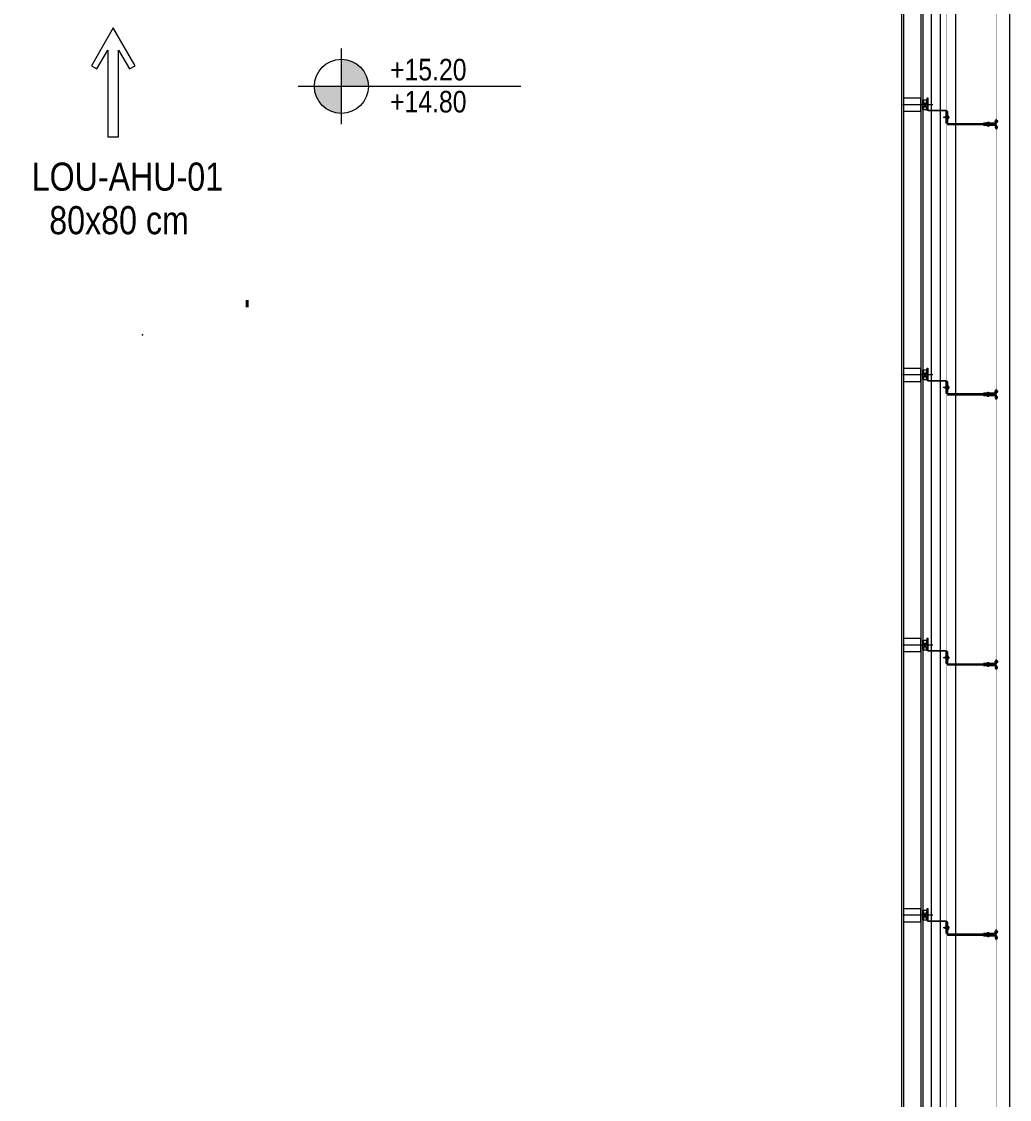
# Model space of a CAD drawing. Extents: x -1299 to 23780, y -3010 to 8106.
# Drawn here: x 22200.6 to 22657.5, y 498.7 to 997.5 of the extents above; entities that cross this region are included whole.
import ezdxf
from ezdxf.enums import TextEntityAlignment as Align
from ezdxf.xclip import XClip

# ---------------------------------------------------------------- set-up
doc = ezdxf.new("R2010")
doc.units = 0
doc.header["$LTSCALE"] = 25
doc.header["$MEASUREMENT"] = 0
doc.header["$XCLIPFRAME"] = 0
doc.layers.get('0').update_dxf_attribs({"color": 9, "lineweight": 9})
for name, color, linetype, lineweight in [('06C', 9, 'Continuous', 9), ('06D', 9, 'Continuous', 9), ('10', 9, 'Continuous', 9), ('11', 9, 'Continuous', 9), ('21', 9, 'Continuous', 9), ('33', 9, 'BATTING', 9), ('35', 9, 'Continuous', 9), ('40B', 9, 'Continuous', 9)]:
    doc.layers.add(name, color=color, linetype=linetype, lineweight=lineweight)
doc.styles.add('Arial', font='arial.ttf', dxfattribs={"height": 2.5})
doc.styles.add('DEBI-BLOCK', font='arial.ttf', dxfattribs={"width": 0.8})
doc.styles.add('MuuM_TEXT-STANDART', font='ARIALN.TTF')
doc.linetypes.add('BATTING', pattern='A,0.0001,-0.1,[134,ltypeshp.shx,S=0.1,R=0,X=-0.1,Y=0],-0.2,[134,ltypeshp.shx,S=0.1,R=180,X=0.1,Y=0],-0.1', length=0.4001000000000001)

# ---------------------------------------------------------------- blocks, each defined once
blk = doc.blocks.new('p-m-mekanik')
for p, q in [((3285.454104802339, 590.5012596418673), (3275.35602859105, 573.0108785850753)), ((3295.55218101386, 573.0108785850462), (3285.454104802339, 590.5012596418673)), ((3277.954104802339, 571.5108785850753), (3282.954104802339, 580.1711326230143)), ((3282.954104802339, 580.1711326230143), (3282.954104802339, 540.1711326230143)), ((3287.954104802338, 540.1711326230143), (3287.954104802338, 580.1711326230143)), ((3287.954104802338, 580.1711326230143), (3292.954104802338, 571.5108785850462)), ((3275.35602859105, 573.0108785850753), (3277.954104802339, 571.5108785850753)), ((3292.954104802338, 571.5108785850462), (3295.55218101386, 573.0108785850462)), ((3282.954104802339, 540.1711326230143), (3287.954104802338, 540.1711326230143))]:
    blk.add_line(p, q)
at = {"extrusion": (4e-16, -1, 2e-16)}
blk.add_point((3298.948045410478, 448.5587710577056), dxfattribs=at)
at = {"style": 'MuuM_TEXT-STANDART'}
for s, p in [('LOU-AHU-01', (3247.770561537969, 515.2035480683406)), ('80x80 cm', (3255.88211574519, 495.0442265403398))]:
    blk.add_text(s, height=13, dxfattribs=at).set_placement(p)
at = {"style": 'DEBI-BLOCK', "width": 0.75, "flags": 8}
for tag, p in [('-', (399.9695746748548, 1627.22826178441)), ('-', (251.7185007271292, 1361.557422710761)), ('-', (3296.348045410516, 465.1614830780345)), ('DEBI', (3296.348045410516, 452.458771057707))]:
    blk.add_attdef(tag, text='', height=13, rotation=90, dxfattribs=at).set_placement(p, align=Align.BOTTOM_RIGHT)
at = {"style": 'DEBI-BLOCK', "width": 0.75, "flags": 9}
for p in [(402.5695746748168, 1610.625549764081), (3298.948045410478, 448.5587710577056)]:
    blk.add_attdef('ID', text='', height=3.9, rotation=90, dxfattribs=at).set_placement(p, align=Align.MIDDLE)
at = {"style": 'DEBI-BLOCK', "width": 0.75, "flags": 8}
blk.add_attdef('KESITY', text='', height=13, rotation=90, dxfattribs=at).set_placement((3279.014712077183, 503.3305871654992), align=Align.TOP_LEFT)
at = {"style": 'DEBI-BLOCK', "width": 0.8, "flags": 8}
blk.add_attdef('X', text='', height=13, rotation=90, dxfattribs=at).set_placement((3279.014712077183, 499.4934261278976), align=Align.TOP_CENTER)
at = {"style": 'DEBI-BLOCK', "width": 0.75, "flags": 8}
blk.add_attdef('KESITX', text='', height=13, rotation=90, dxfattribs=at).set_placement((3279.014712077183, 495.5400562525028), align=Align.TOP_RIGHT)
blk = doc.blocks.new('0_elevationtarget-p')
h = blk.add_hatch(color=256)
h.paths.add_polyline_path([(2.5, 0, 0.4142135623730951), (0, 2.5), (0, 0)])
h.paths.add_polyline_path([(0, 0), (-2.5, 0, 0.4142135623730951), (0, -2.5)])
blk.add_line((0, -3.5), (0, 3.5))
blk.add_lwpolyline([(16.60457400992163, 0), (-4, 0)])
blk.add_circle((0, 0), 2.5)
at = {"style": 'Arial'}
blk.add_attdef('BITMISKOT', text='', height=2, dxfattribs=at).set_placement((4.5, 0), align=Align.BOTTOM_LEFT)
blk.add_attdef('KABAKOT', text='', height=2, dxfattribs=at).set_placement((4.5, -0.592087312414734), align=Align.TOP_LEFT)
blk = doc.blocks.new('p- alum kaplama profil')
at = {"lineweight": 13}
blk.add_lwpolyline([(7.116288115706992, 12.59122897736233), (7.116288115706992, 26.49122897737107)], dxfattribs=at)
at = {"lineweight": 18}
blk.add_lwpolyline([(4.091285636725842, 6.157395140586232), (-1.408714363274157, 6.157395140586232), (-1.408714363274157, 6.457395140589143), (4.091285636725842, 6.457395140589143, 0.4142135623730951), (4.291285636730207, 6.657395140586232), (4.291288115709904, 14.6599621251953, -0.4142135623730951), (4.791288115709904, 15.15996212519531), (10.2912881157099, 15.15996212519531), (10.2912881157099, 14.85996212519239), (4.791288115709904, 14.85996212519239, 0.4142135623730951), (4.591288115705538, 14.6599621251953), (4.591285636725842, 6.657395140586232, -0.4142135623730951)], format="xyb", close=True, dxfattribs=at)
at = {"lineweight": 5}
blk.add_lwpolyline([(9.44128811570772, 15.15996212519531), (4.791288115709904, 15.15996212519531), (4.791288115709904, 17.15896212519146), (9.44128811570772, 17.15896212519146)], close=True, dxfattribs=at)
for points in [[(4.791288115709904, 15.15996212519531), (9.44128811570772, 17.15896212519146)], [(9.44128811570772, 15.15996212519531), (4.791288115709904, 17.15896212519146)]]:
    blk.add_lwpolyline(points, dxfattribs=at)
blk.add_lwpolyline([(-2.058714363268336, 5.556395140583844), (-2.058711884288641, -2.342037876038375), (-2.058710400644486, -15.6920548943599), (-1.65871040064303, -15.6920548943599), (-1.658711884287185, -2.342037876038375), (-1.658714363266881, 5.556395140583844), (-1.658593908886359, 5.561301908017413), (-1.65823283593545, 5.566196854617373), (-1.6576320142658, 5.57106818802822), (-1.656792891309123, 5.575904172785158), (-1.655717488584741, 5.580693158573922), (-1.654408396842882, 5.585423608308702), (-1.652868769785527, 5.590084125926295), (-1.651102316517608, 5.594663483823751), (-1.649113292579386, 5.599150649924922), (-1.646906489701905, 5.603534814266823), (-1.644487224267322, 5.607805415003894), (-1.641861324499586, 5.611952163888417), (-1.639035116414561, 5.615965071030586), (-1.636015408602361, 5.619834469003762), (-1.632809475801877, 5.623551036069329), (-1.629425041387548, 5.627105818703057), (-1.62587025875382, 5.630490253117387), (-1.622153691684616, 5.63369618591787), (-1.618284293715078, 5.636715893733706), (-1.614271386569271, 5.639542101815095), (-1.610124637688386, 5.642168001582831), (-1.605854036951313, 5.64458726702105), (-1.601469872609413, 5.646794069898533), (-1.596982706504604, 5.648783093833117), (-1.592403348607149, 5.650549547104673), (-1.587742830993192, 5.652089174158389), (-1.583012381258413, 5.65339826590025), (-1.578223395469649, 5.654473668624632), (-1.573387410712712, 5.655312791581309), (-1.568516077301865, 5.655913613254597), (-1.563621130701903, 5.656274686201867), (-1.558714363268336, 5.65639514058239), (3.941285636731664, 5.65639514058239), (3.941285636731664, 6.056395140591121), (-1.558714363268336, 6.056395140583844), (-1.583248200428897, 6.055792868688513), (-1.607722933432341, 6.053987503923053), (-1.63207960049749, 6.050983395563889), (-1.656259524274901, 6.046787780787781), (-1.680204453218721, 6.041410767180422), (-1.703856701892618, 6.034865308449298), (-1.727159289966039, 6.027167173173437), (-1.750056079449677, 6.01833490683748), (-1.772491909980999, 6.008389787142733), (-1.794412731679585, 5.997355772755327), (-1.815765735364948, 5.985259445586053), (-1.836499479776648, 5.97212994673282), (-1.856564015512958, 5.957998906325883), (-1.875911005349735, 5.942900367268522), (-1.894493840692121, 5.926870703258826), (-1.91226775386076, 5.909948531179907), (-1.929189925943319, 5.892174618011267), (-1.945219589949374, 5.873591782668881), (-1.960318129010374, 5.854244792832105), (-1.974449169417312, 5.834180257092157), (-1.987578668266905, 5.813446512684095), (-1.999674995439818, 5.792093508998732), (-2.010709009827223, 5.770172687296507), (-2.020654129521972, 5.747736856768824), (-2.029486395857929, 5.724840067281548), (-2.037184531133789, 5.701537479208128), (-2.043729989864914, 5.677885230534228), (-2.049107003468634, 5.653940301590409), (-2.05330261824838, 5.629760377813), (-2.056306726603907, 5.605403710751488), (-2.058112091369366, 5.580928977744406)], close=True)
blk.add_lwpolyline([(-1.658711884287185, -2.342037876038375), (-2.058711884288641, -2.342037876038375)])
for points in [[(-2.35871040064012, -10.84205606781324), (-2.358685758965293, -16.39196914934291), (-2.358685758968931, -16.39196914934291, -0.4142135623730951), (-2.508685092965606, -16.54196981534187), (-2.508685092961968, -16.54196981534187), (-4.05871173264677, -16.541976697481), (-4.058710400644487, -16.84197669747664), (-2.508683760959684, -16.84196981534478), (-2.508683760963322, -16.84196981533751, 0.4142135623730951), (-2.058685758969659, -16.39196781734063), (-2.058710400644486, -10.84205473581096)], [(-1.358710400647396, -10.84205606781324), (-1.65871040064303, -10.84205473581096), (-1.658735042317857, -16.39196781734063, 0.4142135623730951), (-1.208737040324194, -16.84196981533751), (-1.208737040327832, -16.84196981534478), (0.3412895993569691, -16.84197669747664), (0.3412909313592536, -16.541976697481), (-1.208735708325548, -16.54196981534187), (-1.20873570832191, -16.54196981534187, -0.4142135623730951), (-1.358735042318585, -16.39196914934291), (-1.358735042322223, -16.39196914934291)]]:
    blk.add_lwpolyline(points, format="xyb", close=True)
for points in [[(0.6712856367275889, 5.65639514058239, -10.00000000000055), (1.911285636725551, 5.65639514058239, -10.00000000000055)], [(0.6712856367275889, 5.65639514058239, -10.00000000000055), (0.6716985999200915, 5.636639372480202, -10.00000000000055), (0.6729367680281939, 5.616918118668762, -10.00000000000055), (0.6749979779169735, 5.597265833157508, -10.00000000000055), (0.677878628540384, 5.577716849451462, -10.00000000000055), (0.6815736872713388, 5.558305320590079, -10.00000000000055), (0.6860766986583258, 5.539065159455276, -10.00000000000055), (0.691379795717694, 5.520029979559693, -10.00000000000055), (0.6974737136779368, 5.501233036300619, -10.00000000000055), (0.7043478061650604, 5.482707168861452, -10.00000000000055), (0.7119900637999308, 5.464484742833519, -10.00000000000055), (0.7203871351857744, 5.446597593696424, -10.00000000000055), (0.7295243502312588, 5.429076971186078, -10.00000000000055), (0.7393857457618651, 5.411953484681362, -10.00000000000055), (0.7499540934450124, 5.395257049754945, -10.00000000000055), (0.7612109298543146, 5.379016835895528, -10.00000000000055), (0.7731365887420907, 5.363261215561578, -10.00000000000055), (0.7857102354000745, 5.348017714595698, -10.00000000000055), (0.7989099030428406, 5.333312964137803, -10.00000000000055), (0.8127125312139469, 5.319172654109933, -10.00000000000055), (0.8270940060365319, 5.305621488330871, -10.00000000000055), (0.8420292023665751, 5.292683141355155, -10.00000000000055), (0.8574920276851116, 5.280380217101992, -10.00000000000055), (0.8734554676784682, 5.268734209390459, -10.00000000000055), (0.8898916334301247, 5.257765464366457, -10.00000000000055), (0.90677181015144, 5.247493144966938, -10.00000000000055), (0.924066507345742, 5.237935197443222, -10.00000000000055), (0.9417455103293833, 5.229108319987062, -10.00000000000055), (0.9597779330115372, 5.221027933597724, -10.00000000000055), (0.9781322718672528, 5.213708155102721, -10.00000000000055), (0.9967764609582443, 5.20716177252143, -10.00000000000055), (1.015677927983233, 5.201400222691519, -10.00000000000055), (1.034803651139554, 5.196433571325541, -10.00000000000055)], [(0.961285636728462, 5.65639514058239, -10.00000000000055), (0.9657017274194004, 5.656503549527769, -10.00000000000055), (0.9701071793579104, 5.656828515186134, -10.00000000000055), (0.9744913794284003, 5.657369254686272, -10.00000000000055), (0.978843765708916, 5.658124465348009, -10.00000000000055), (0.9831538529188036, 5.659092327796315, -10.00000000000055), (0.9874112576808328, 5.660270510370537, -10.00000000000055), (0.9916057235323024, 5.66165617471961, -10.00000000000055), (0.9957271456414672, 5.663245982656008, -10.00000000000055), (0.999765595134704, 5.665036104202954, -10.00000000000055), (1.003711343041686, 5.667022226798508, -10.00000000000055), (1.007554883705779, 5.66919956568563, -10.00000000000055), (1.011286957699667, 5.671562875473683, -10.00000000000055), (1.014898574129802, 5.674106462747657, -10.00000000000055), (1.018381032304205, 5.676824199783367, -10.00000000000055), (1.02172594266176, 5.679709539303075, -10.00000000000055), (1.024925247035753, 5.682755530278883, -10.00000000000055), (1.027971238011559, 5.685954834645599, -10.00000000000055), (1.030856577531267, 5.689299745010429, -10.00000000000055), (1.0335743145597, 5.692782203184833, -10.00000000000055), (1.036117901833677, 5.696393819618606, -10.00000000000055), (1.038481211629004, 5.700125893605218, -10.00000000000055), (1.040658550519765, 5.70396943427295, -10.00000000000055), (1.042644673108043, 5.707915182179931, -10.00000000000055), (1.044434794654989, 5.711953631673168, -10.00000000000055), (1.046024602595025, 5.716075053785971, -10.00000000000055), (1.047410266944098, 5.720269519630164, -10.00000000000055), (1.048588449514681, 5.724526924392192, -10.00000000000055), (1.049556311966625, 5.728837011605719, -10.00000000000055), (1.050311522624724, 5.733189397882597, -10.00000000000055), (1.050852262128501, 5.737573597956724, -10.00000000000055), (1.051177227786865, 5.741979049895235, -10.00000000000055), (1.051285636728607, 5.746395140586173, -10.00000000000055)], [(1.606285636728898, 6.866395140581516, -10.00000000000055), (0.9762856367278799, 6.9563951405853, -10.00000000000055)], [(1.334586901725742, 5.854744508082148, -10.00000000000055), (0.9762856367278799, 5.876395140583553, -10.00000000000055)], [(1.562926084069658, 7.052589362398066, -10.00000000000055), (1.020381943574648, 7.13009566817891, -10.00000000000055)], [(1.034803651139554, 5.196433571325541, -10.00000000000055), (1.040012745183958, 5.195209710616836, -10.00000000000055), (1.04522767850085, 5.194010975332276, -10.00000000000055), (1.05044832990552, 5.192837393324225, -10.00000000000055), (1.055674578075013, 5.191688991877527, -10.00000000000055), (1.060906301555405, 5.190565797680391, -10.00000000000055), (1.066143378769083, 5.189467836817129, -10.00000000000055), (1.071385688014743, 5.188395134811798, -10.00000000000055), (1.076633107467387, 5.187347716599106, -10.00000000000055), (1.081885515178328, 5.186325606517129, -10.00000000000055), (1.087142789093377, 5.185328828321871, -10.00000000000055), (1.092404807038292, 5.184357405165428, -10.00000000000055), (1.097671446729691, 5.183411359625097, -10.00000000000055), (1.102942585782329, 5.182490713696096, -10.00000000000055), (1.108218101690908, 5.181595488769744, -10.00000000000055), (1.113497871866456, 5.180725705640725, -10.00000000000055), (1.1187817736145, 5.179881384528925, -10.00000000000055), (1.124069684138703, 5.17906254506488, -10.00000000000055), (1.129361480559055, 5.178269206253389, -10.00000000000055), (1.134657039893681, 5.177501386553558, -10.00000000000055), (1.139956239091588, 5.176759103791481, -10.00000000000055), (1.145258954996279, 5.176042375233009, -10.00000000000055), (1.150565064382135, 5.175351217518254, -10.00000000000055), (1.155874443943503, 5.174685646719809, -10.00000000000055), (1.161186970294693, 5.174045678306356, -10.00000000000055), (1.166502519977257, 5.173431327135403, -10.00000000000055), (1.1718209694709, 5.172842607504207, -10.00000000000055), (1.177142195175292, 5.17227953306974, -10.00000000000055), (1.182466073431896, 5.171742116943278, -10.00000000000055), (1.187792480520329, 5.171230371595811, -10.00000000000055), (1.193121292669275, 5.170744308923531, -10.00000000000055), (1.198452386034659, 5.170283940225999, -10.00000000000055), (1.203785636728753, 5.169849276191598, -10.00000000000055)], [(1.051285636728607, 6.913093875582489, -10.00000000000055), (1.291285636730208, 7.556395140591121, -10.00000000000055)], [(1.051285636728607, 5.833093875580742, -10.00000000000055), (1.051285636728607, 6.013093875581035, -10.00000000000055)], [(1.051285636728607, 5.746395140586173, -10.00000000000055), (1.051285636728607, 5.833093875580742, -10.00000000000055)], [(1.203785636728753, 5.169849276191598, -10.00000000000055), (1.203785636728753, 5.203895140590248, -10.00000000000055)], [(1.378785636728025, 5.203895140590248, -10.00000000000055), (1.203785636728753, 5.203895140590248, -10.00000000000055)], [(1.291260536728259, 6.157395140586232, -10.00000000000055), (1.291260536728259, 6.257395140584777, -10.00000000000055)], [(1.291285636730208, 4.927395140590306, -10.00000000000055), (1.291285636730208, 7.795395140585242, -10.00000000000055)], [(1.531285636728171, 6.823093875585982, -10.00000000000055), (1.291285636730208, 7.556395140591121, -10.00000000000055)], [(1.378785636728025, 5.169849276191598, -10.00000000000055), (1.378785636728025, 5.203895140590248, -10.00000000000055)], [(1.378785636728025, 5.169849276191598, -10.00000000000055), (1.384118887425756, 5.170283940225999, -10.00000000000055), (1.389449980787503, 5.170744308923531, -10.00000000000055), (1.394778792932811, 5.171230371595811, -10.00000000000055), (1.400105200024881, 5.171742116943278, -10.00000000000055), (1.405429078285123, 5.17227953306974, -10.00000000000055), (1.410750303985878, 5.172842607504207, -10.00000000000055), (1.416068753479521, 5.173431327135403, -10.00000000000055), (1.421384303162085, 5.174045678306356, -10.00000000000055), (1.426696829513275, 5.174685646719809, -10.00000000000055), (1.432006209074643, 5.175351217518254, -10.00000000000055), (1.437312318460499, 5.176042375233009, -10.00000000000055), (1.442615034365189, 5.176759103791481, -10.00000000000055), (1.447914233559458, 5.177501386553558, -10.00000000000055), (1.453209792897723, 5.178269206253389, -10.00000000000055), (1.458501589318075, 5.17906254506488, -10.00000000000055), (1.463789499842278, 5.179881384528925, -10.00000000000055), (1.469073401586683, 5.180725705640725, -10.00000000000055), (1.474353171765869, 5.181595488769744, -10.00000000000055), (1.479628687678086, 5.182490713696096, -10.00000000000055), (1.484899826723449, 5.183411359625097, -10.00000000000055), (1.490166466418486, 5.184357405165428, -10.00000000000055), (1.495428484359763, 5.185328828321871, -10.00000000000055), (1.50068575827845, 5.186325606517129, -10.00000000000055), (1.505938165989391, 5.187347716599106, -10.00000000000055), (1.511185585442035, 5.188395134811798, -10.00000000000055), (1.516427894687694, 5.189467836817129, -10.00000000000055), (1.521664971901373, 5.190565797673116, -10.00000000000055), (1.526896695381765, 5.191688991877527, -10.00000000000055), (1.532122943547619, 5.192837393324225, -10.00000000000055), (1.537343594955927, 5.194010975332276, -10.00000000000055), (1.54255852827282, 5.195209710616836, -10.00000000000055), (1.547767622317223, 5.196433571325541, -10.00000000000055)], [(1.531285636728171, 5.746395140586173, -10.00000000000055), (1.531285636728171, 5.923093875584527, -10.00000000000055)], [(1.531285636728171, 5.746395140586173, -10.00000000000055), (1.531394045669912, 5.741979049895235, -10.00000000000055), (1.531719011328277, 5.737573597956724, -10.00000000000055), (1.532259750832054, 5.733189397882597, -10.00000000000055), (1.53301496149379, 5.728837011605719, -10.00000000000055), (1.533982823942096, 5.724526924392192, -10.00000000000055), (1.53516100651268, 5.720269519630164, -10.00000000000055), (1.536546670861753, 5.716075053785971, -10.00000000000055), (1.538136478801789, 5.711953631673168, -10.00000000000055), (1.539926600348735, 5.707915182172655, -10.00000000000055), (1.541912722937013, 5.70396943427295, -10.00000000000055), (1.544090061827773, 5.700125893605218, -10.00000000000055), (1.546453371619463, 5.69639381961133, -10.00000000000055), (1.54899695889344, 5.692782203177559, -10.00000000000055), (1.551714695925511, 5.689299745010429, -10.00000000000055), (1.554600035445218, 5.685954834645599, -10.00000000000055), (1.557646026421025, 5.682755530278883, -10.00000000000055), (1.56084533079138, 5.679709539303075, -10.00000000000055), (1.564190241152573, 5.676824199783367, -10.00000000000055), (1.567672699323338, 5.674106462747657, -10.00000000000055), (1.571284315757111, 5.671562875473683, -10.00000000000055), (1.575016389750999, 5.66919956568563, -10.00000000000055), (1.578859930411454, 5.667022226798508, -10.00000000000055), (1.582805678318436, 5.665036104202954, -10.00000000000055), (1.586844127815311, 5.663245982656008, -10.00000000000055), (1.590965549924476, 5.66165617471961, -10.00000000000055), (1.595160015775945, 5.660270510370537, -10.00000000000055), (1.599417420537974, 5.659092327796315, -10.00000000000055), (1.603727507744224, 5.658124465348009, -10.00000000000055), (1.608079894028378, 5.657369254686272, -10.00000000000055), (1.612464094098868, 5.656828515186134, -10.00000000000055), (1.616869546041016, 5.656503549527769, -10.00000000000055), (1.621285636728316, 5.65639514058239, -10.00000000000055)], [(1.547767622317223, 5.196433571325541, -10.00000000000055), (1.566893345473545, 5.201400222691519, -10.00000000000055), (1.585794812494896, 5.20716177252143, -10.00000000000055), (1.604439001593163, 5.213708155102721, -10.00000000000055), (1.622793340445241, 5.221027933597724, -10.00000000000055), (1.640825763127395, 5.229108319987062, -10.00000000000055), (1.658504766111036, 5.237935197443222, -10.00000000000055), (1.675799463305338, 5.247493144966938, -10.00000000000055), (1.692679640026653, 5.257765464366457, -10.00000000000055), (1.70911580577831, 5.268734209390459, -10.00000000000055), (1.725079245771667, 5.280380217101992, -10.00000000000055), (1.740542071090203, 5.292683141355155, -10.00000000000055), (1.755477267423884, 5.305621488330871, -10.00000000000055), (1.769858742242831, 5.319172654109933, -10.00000000000055), (1.7836613704103, 5.333312964137803, -10.00000000000055), (1.796861038056704, 5.348017714595698, -10.00000000000055), (1.809434684714688, 5.363261215561578, -10.00000000000055), (1.821360343602464, 5.379016835895528, -10.00000000000055), (1.832617180011766, 5.395257049754945, -10.00000000000055), (1.843185527691275, 5.411953484681362, -10.00000000000055), (1.85304692322552, 5.429076971186078, -10.00000000000055), (1.862184138267366, 5.446597593696424, -10.00000000000055), (1.870581209656847, 5.464484742833519, -10.00000000000055), (1.878223467291718, 5.482707168861452, -10.00000000000055), (1.885097559778841, 5.501233036300619, -10.00000000000055), (1.891191477739084, 5.520029979559693, -10.00000000000055), (1.896494574798452, 5.539065159455276, -10.00000000000055), (1.900997586181802, 5.558305320590079, -10.00000000000055), (1.904692644912756, 5.577716849451462, -10.00000000000055), (1.907573295539805, 5.597265833157508, -10.00000000000055), (1.909634505424946, 5.616918118668762, -10.00000000000055), (1.910872673536687, 5.636639372480202, -10.00000000000055), (1.911285636725551, 5.65639514058239, -10.00000000000055)], [(-2.858710468553908, -13.04205473576439, 0), (-0.8587104006437584, -13.04205473576439, 0)], [(-2.358710400643758, -12.5170547056623, 0), (-2.396498232599697, -12.53468806490855, 0), (-2.432895800291589, -12.555036840502, 0), (-2.467708304666302, -12.57799212620011, 0), (-2.500749429887946, -12.60343106576329, 0), (-2.531842340507864, -12.63121751050494, 0), (-2.560820627892098, -12.66120274791319, 0), (-2.587529200816788, -12.69322629760427, 0), (-2.611825115534884, -12.72711677016195, 0), (-2.633578340788517, -12.76269278446125, 0), (-2.65267245375071, -12.79976393837569, 0), (-2.669005263105646, -12.83813182781887, 0), (-2.682489355986035, -12.8775911086268, 0), (-2.693052565795369, -12.91793059548945, 0), (-2.700638358437572, -12.95893439229258, 0), (-2.705206134905893, -13.00038304751797, 0), (-2.706731448550272, -13.04205472879403, 0), (-2.705206135924527, -13.08372641011374, 0), (-2.700638360471201, -13.12517506545555, 0), (-2.693052568825805, -13.16617886244057, 0), (-2.682489360006002, -13.20651834956516, 0), (-2.669005268089676, -13.24597763070051, 0), (-2.65267245967334, -13.28434552055114, 0), (-2.633578347613365, -13.32141667492396, 0), (-2.611825123229209, -13.35699268975441, 0), (-2.587529209340573, -13.39088316290872, 0), (-2.560820637198048, -13.42290671324736, 0), (-2.531842350548686, -13.45289195136138, 0), (-2.500749440605432, -13.48067839685973, 0), (-2.467708316005882, -13.50611733723781, 0), (-2.432895812195056, -13.52907262378721, 0), (-2.39649824499429, -13.54942140026833, 0), (-2.358710413471271, -13.56705476043862, 0)], [(-2.358710468553908, -13.04205473576439, 0), (-2.358710468553908, -12.51705473576294, 0)], [(-2.358710468553908, -13.04205473576439, 0), (-2.358710468553908, -12.72705381576088, 0)], [(-2.358710468553908, -12.72705381576088, 0), (-2.358710468553908, -13.04205473576439, 0)], [(-1.358710400643758, -12.72705381576088, 0), (-2.358710468553908, -12.72705381576088, 0)], [(-2.358710468553908, -13.04205473576439, 0), (-2.358710468553908, -13.35705565576063, 0)], [(-2.358710468553908, -13.04205473576439, 0), (-2.358710468553908, -13.56705473575857, 0)], [(-2.358710468553908, -13.35705565576063, 0), (-2.358710468553908, -13.04205473576439, 0)], [(-1.358710400643758, -13.35705565576063, 0), (-2.358710468553908, -13.35705565576063, 0)], [(-1.358710400643758, -13.04205473576439, 0), (-1.358710400643758, -12.36705473576148, 0)], [(-1.358710356475057, -13.71705469588778, 0), (-1.324271272271289, -13.68429009661486, 0), (-1.29159132717541, -13.64977067202562, 0), (-1.260759814915218, -13.61359074198117, 0), (-1.231860978634358, -13.57584916347696, 0), (-1.204973780670115, -13.53664906053018, 0), (-1.180171686828543, -13.49609754233825, 0), (-1.157522465629881, -13.4543054107271, 0), (-1.137088003153621, -13.41138685728947, 0), (-1.118924133934342, -13.36745915143547, 0), (-1.103080488399427, -13.32264231998124, 0), (-1.089600357270683, -13.2770588191197, 0), (-1.078520573268178, -13.23083319989382, 0), (-1.069871410472842, -13.18409176786372, 0), (-1.063676501606096, -13.1369622379425, 0), (-1.05995277346301, -13.08957338550681, 0), (-1.058710400644486, -13.04205469449516, 0), (-1.059952777777652, -12.99453600359266, 0), (-1.06367651022083, -12.94714715149894, 0), (-1.069871423362201, -12.90001762214524, 0), (-1.078520590399421, -12.85327619089366, 0), (-1.089600378600152, -12.80705057267187, 0), (-1.103080513865279, -12.76146707303996, 0), (-1.118924163467454, -12.7166502430191, 0), (-1.137088036673958, -12.67272253881674, 0), (-1.157522503046493, -12.62980398723448, 0), (-1.180171728035929, -12.58801185766788, 0), (-1.204973825562774, -12.54746034173877, 0), (-1.231861027081322, -12.50826024122216, 0), (-1.260759866789157, -12.47051866534457, 0), (-1.291591382330807, -12.43433873810136, 0), (-1.324271330562623, -12.39981931647344, 0), (-1.35871041773862, -12.36705472033645, 0)], [(-1.358710400643758, -13.04205473576439, 0), (-1.358710400643758, -13.71705473576003, 0)], [(-3.83650732728347, -17.04205491936591, 0), (-3.810064716937631, -17.07069461185165, 0), (-3.782135438719706, -17.09788650486007, 0), (-3.752798647907184, -17.12355353296152, 0), (-3.722137488857697, -17.14762295241235, 0), (-3.690238859351666, -17.17002654727548, 0), (-3.657193164337513, -17.19070082280086, 0), (-3.623094059701543, -17.20958718533802, 0), (-3.588038186822814, -17.22663210844621, 0), (-3.552124898687907, -17.24178728454717, 0), (-3.515455978322279, -17.25500976185867, 0), (-3.478135350302181, -17.26626206612855, 0), (-3.440268786242086, -17.27551230684912, 0), (-3.401963604996126, -17.28273426758824, 0), (-3.363328368533984, -17.28790748036408, 0), (-3.32447257422973, -17.29101728361274, 0), (-3.285506344560417, -17.29205486372666, 0), (-3.246540114985691, -17.29101728007663, 0), (-3.207684320965199, -17.2879074733064, 0), (-3.169049084968719, -17.28273425701627, 0), (-3.130743904384871, -17.27551229279925, 0), (-3.092877341161511, -17.26626204865169, 0), (-3.055556714163685, -17.25500974099122, 0), (-3.018887794994952, -17.24178726035461, 0), (-2.982974508238839, -17.22663208098675, 0), (-2.947918636902613, -17.20958715470624, 0), (-2.913819533980131, -17.19070078906952, 0), (-2.880773840846813, -17.17002651054645, 0), (-2.848875213374412, -17.14762291278748, 0), (-2.818214056507713, -17.12355349055724, 0), (-2.788877268027135, -17.09788645978551, 0), (-2.76094799227576, -17.07069456423778, 0), (-2.734505384531075, -17.04205486935825, 0)], [(-3.285506377786076, -17.04205472372996, 0), (-3.836507357787922, -17.04205472372996, 0)], [(-2.845505414603394, -16.54205459020886, 0), (-2.857579834799253, -16.50745929440745, 0), (-2.872369487060495, -16.47393479141465, 0), (-2.889780529712879, -16.44169379719824, 0), (-2.90970248814483, -16.41094088372483, 0), (-2.932008955755009, -16.38187118097994, 0), (-2.956558396017499, -16.35466913881828, 0), (-2.983195040542341, -16.32950735662598, 0), (-3.01174987745253, -16.30654548815073, 0), (-3.042041723754664, -16.28592922849202, 0), (-3.073878374991181, -16.26778938966163, 0), (-3.107057824767252, -16.25224107054964, 0), (-3.141369546519853, -16.23938292662205, 0), (-3.176595829314464, -16.22929654395557, 0), (-3.212513159243826, -16.22204592154594, 0), (-3.248893637653964, -16.21767706523678, 0), (-3.285506427160726, -16.21621769580815, 0), (-3.32211921635826, -16.21767707309482, 0), (-3.358499693829799, -16.22204593721107, 0), (-3.394417022205743, -16.22929656733322, 0), (-3.429643302832118, -16.2393829575667, 0), (-3.463955021823494, -16.25224110885756, 0), (-3.497134468263539, -16.26778943509271, 0), (-3.528971115603782, -16.2859292807625, 0), (-3.559262957485772, -16.30654554691864, 0), (-3.58781778946286, -16.32950742152752, 0), (-3.614454428588942, -16.35466920943872, 0), (-3.639003863008837, -16.38187125686818, 0), (-3.661310324379883, -16.41094096440065, 0), (-3.681232276208902, -16.44169388215232, 0), (-3.69864331194185, -16.47393488010857, 0), (-3.713432956999895, -16.50745938628097, 0), (-3.725507369774276, -16.54205468467262, 0)], [(-3.285506377786076, -16.54205473580805, 0), (-3.72550729778959, -16.54205473580805, 0)], [(-3.285506377786076, -16.54205473580805, 0), (-3.54550545778693, -16.54205473580805, 0)], [(-3.54550545778693, -16.54205473580805, 0), (-3.285506377786076, -16.54205473580805, 0)], [(-3.54550545778693, -17.04205472372996, 0), (-3.54550545778693, -16.54205473580805, 0)], [(-3.285506377786076, -17.54205472372996, 0), (-3.285506377786076, -16.04205473580805, 0)], [(-3.285506377786076, -16.54205473580805, 0), (-2.84550545778984, -16.54205473580805, 0)], [(-3.285506377786076, -16.54205473580805, 0), (-3.025507297785225, -16.54205473580805, 0)], [(-3.025507297785225, -16.54205473580805, 0), (-3.285506377786076, -16.54205473580805, 0)], [(-3.285506377786076, -17.04205472372996, 0), (-2.73450539778787, -17.04205472372996, 0)], [(-3.025507297785225, -17.04205472372996, 0), (-3.025507297785225, -16.54205473580805, 0)], [(-0.5558868025000266, -17.04205472372996, 0), (-1.106887782498233, -17.04205472372996, 0)], [(-0.0048858530026337, -17.04205491936591, 0), (-0.0313284633484727, -17.07069461185165, 0), (-0.0592577415663982, -17.09788650486007, 0), (-0.0885945323789201, -17.12355353296152, 0), (-0.1192556914284069, -17.14762295241235, 0), (-0.1511543209344381, -17.17002654727548, 0), (-0.1842000159449526, -17.19070082280086, 0), (-0.218299120580923, -17.20958718533802, 0), (-0.2533549934632902, -17.22663210844621, 0), (-0.289268281598197, -17.24178728454717, 0), (-0.3259372019638249, -17.25500976185867, 0), (-0.3632578299839224, -17.26626206612855, 0), (-0.4011243940440182, -17.27551230684912, 0), (-0.4394295752899779, -17.28273426758824, 0), (-0.4780648117521196, -17.28790748036408, 0), (-0.5169206060563738, -17.29101728361274, 0), (-0.555886835722049, -17.29205486372666, 0), (-0.5948530653004127, -17.29101728007663, 0), (-0.6337088593172667, -17.2879074733064, 0), (-0.6723440953137471, -17.28273425701627, 0), (-0.7106492759012327, -17.27551229279925, 0), (-0.7485158391245932, -17.26626204865169, 0), (-0.7858364661224188, -17.25500974099122, 0), (-0.8225053852875134, -17.24178726035461, 0), (-0.8584186720472644, -17.22663208098675, 0), (-0.8934745433798525, -17.20958715470624, 0), (-0.9275736463059728, -17.19070078906952, 0), (-0.9606193394392905, -17.17002651054645, 0), (-0.9925179669116914, -17.14762291278748, 0), (-1.02317912377839, -17.12355349055724, 0), (-1.052515912258968, -17.09788645978551, 0), (-1.080445188006706, -17.07069456423778, 0), (-1.106887795755028, -17.04205486935825, 0)], [(-0.9958877656827098, -16.54205459020886, 0), (-0.9838133454832132, -16.50745929440745, 0), (-0.9690236932256084, -16.47393479141465, 0), (-0.9516126505732244, -16.44169379719824, 0), (-0.9316906921412736, -16.41094088372483, 0), (-0.9093842245310952, -16.38187118097994, 0), (-0.8848347842686052, -16.35466913881828, 0), (-0.8581981397401249, -16.32950735662598, 0), (-0.8296433028335741, -16.30654548815073, 0), (-0.799351456527802, -16.28592922849202, 0), (-0.7675148052949226, -16.26778938966163, 0), (-0.7343353555188515, -16.25224107054964, 0), (-0.70002363376625, -16.23938292662205, 0), (-0.6647973509716394, -16.22929654395557, 0), (-0.6288800210422778, -16.22204592154594, 0), (-0.5924995426321403, -16.21767706523678, 0), (-0.5558867531217402, -16.21621769580815, 0), (-0.5192739639278443, -16.21767707309482, 0), (-0.4828934864526673, -16.22204593721107, 0), (-0.4469761580803607, -16.22929656733322, 0), (-0.4117498774503475, -16.2393829575667, 0), (-0.3774381584589719, -16.25224110885756, 0), (-0.3442587120189273, -16.26778943509271, 0), (-0.3124220646786853, -16.2859292807625, 0), (-0.2821302228003333, -16.30654554691864, 0), (-0.2535753908196057, -16.32950742152752, 0), (-0.2269387516971619, -16.35466920943872, 0), (-0.2023893172772659, -16.38187125686818, 0), (-0.1800828559062211, -16.41094096440065, 0), (-0.1601609040772018, -16.44169388215232, 0), (-0.1427498683442536, -16.47393488010857, 0), (-0.1279602232825709, -16.50745938628097, 0), (-0.115885810511827, -16.54205468467262, 0)], [(-0.5558868025000266, -16.54205473580805, 0), (-0.9958877224962635, -16.54205473580805, 0)], [(-0.5558868025000266, -16.54205473580805, 0), (-0.8158858824972413, -16.54205473580805, 0)], [(-0.8158858824972413, -16.54205473580805, 0), (-0.5558868025000266, -16.54205473580805, 0)], [(-0.8158858824972413, -17.04205472372996, 0), (-0.8158858824972413, -16.54205473580805, 0)], [(-0.5558868025000266, -17.54205472372996, 0), (-0.5558868025000266, -16.04205473580805, 0)], [(-0.5558868025000266, -16.54205473580805, 0), (-0.2958877224991738, -16.54205473580805, 0)], [(-0.5558868025000266, -16.54205473580805, 0), (-0.1158858824965137, -16.54205473580805, 0)], [(-0.2958877224991738, -16.54205473580805, 0), (-0.5558868025000266, -16.54205473580805, 0)], [(-0.5558868025000266, -17.04205472372996, 0), (-0.0048858224981814, -17.04205472372996, 0)], [(-0.2958877224991738, -17.04205472372996, 0), (-0.2958877224991738, -16.54205473580805, 0)]]:
    blk.add_polyline3d(points)
blk = doc.blocks.new('ÇATI KATI PLANI')
at = {"layer": '06C'}
blk.add_lwpolyline([(22657.49102962398, 284.999995651091), (18957.49999999899, 284.9999956510947), (18957.49999999899, 2865.000000004661), (22657.49999999899, 2864.999995603517)], close=True, dxfattribs=at)
at = {"layer": '06D'}
blk.add_lwpolyline([(21744.99999999956, 2839.999995668623), (22632.4999999999, 2839.999995651087), (22632.50000000017, 309.9999956510947), (21817.49847650064, 309.9999956510947)], dxfattribs=at)
at = {"layer": '10'}
for points, const_width in [([(20467.50000466213, 290.9999956510947), (18963.50000000123, 290.9999956510947), (18963.50000000015, 2858.999991345129), (22651.49999999898, 2858.999991345125), (22651.49999999947, 290.9999956510947), (21824.70000000412, 290.9999956510947)], 0.2), ([(21821.49847650064, 313.9999956510947), (22628.5000460192, 313.9999956510947), (22628.50004601896, 2835.999995651088), (21738.18776576734, 2835.999995651088)], 0.1)]:
    blk.add_lwpolyline(points, dxfattribs=dict(at, const_width=const_width))
blk.add_lwpolyline([(21817.50080913083, 1014.000033034022, 0.1, 0.1, 0), (22603.49998925951, 1013.999280278564, 0.1, 0.1, 0), (22603.49998925951, 338.999995651091, 0.1, 0.1, 0), (21846.49938878133, 338.999995651091, 0.1, 0.1, 0), (21846.49847179108, 345.0006112777883, 0, 0, 0)], format="xyseb", dxfattribs=at)
for points in [[(22608.49999999919, 955.9749913451525), (22616.4999999992, 955.9749913451525), (22616.4999999992, 961.9749913451525), (22608.49999999919, 961.9749913451525)], [(22608.49999999919, 830.9749913451525), (22616.4999999992, 830.9749913451525), (22616.4999999992, 836.9749913451525), (22608.49999999919, 836.9749913451525)], [(22608.49999999919, 705.9749913451525), (22616.4999999992, 705.9749913451525), (22616.4999999992, 711.9749913451523), (22608.49999999919, 711.9749913451523)], [(22608.49999999919, 580.9749913451524), (22616.4999999992, 580.9749913451524), (22616.4999999992, 586.9749913451523), (22608.49999999919, 586.9749913451523)]]:
    blk.add_lwpolyline(points, close=True, dxfattribs=at)
at = {"layer": '11'}
for points in [[(22617.49999999919, 2364.99999995713), (22617.49999999919, 324.999995651091), (21832.49842797482, 324.999995651091)], [(22616.4999999992, 2364.99999995713), (22616.4999999992, 325.999995651091), (21841.49842797765, 325.999995651091)], [(22608.49999999919, 2364.99999995713), (22608.49999999919, 333.999995651091), (21841.4984279761, 333.999995651091)], [(22607.49999999919, 2364.99999995713), (22607.49999999919, 334.999995651091), (21842.49842797624, 334.999995651091)], [(22608.49999999919, 2364.99999995713), (22608.49999999919, 333.999995651091)]]:
    blk.add_lwpolyline(points, dxfattribs=at)
at = {"layer": '33', "linetype": 'Continuous', "ltscale": 0.4}
blk.add_lwpolyline([(21832.49847650035, 316.999995651091), (22625.67449711366, 316.999995651091), (22625.70682710245, 2833.202916142898), (21744.99999999956, 2833.258357891562)], dxfattribs=at)
at = {"layer": '33', "ltscale": 0.4}
blk.add_lwpolyline([(21828.49847650064, 320.9999956510983), (22621.49850099501, 320.9999956510983), (22621.49850099523, 2828.999991345121), (21744.99999999956, 2828.999991345569)], dxfattribs=at)
at = {"layer": '40B'}
blk.add_lwpolyline([(21852.49847650594, 2364.999999957123), (22617.49999999919, 2364.999999957123), (22617.49999999919, 324.999995651091), (21852.49847650594, 324.999995651091)], close=True, dxfattribs=at)
at = {"layer": '10', "rotation": 90}
for p in [(22634.65896212512, 951.8587032294452), (22634.65896212512, 826.8587032294452), (22634.65896212512, 701.8587032294454), (22634.65896212512, 576.8587032294454)]:
    blk.add_blockref('p- alum kaplama profil', p, dxfattribs=at)

msp = doc.modelspace()

# ---------------------------------------------------------------- linework, layer by layer
at = {"layer": '35'}
msp.add_lwpolyline([(22607.49999999919, 1013.999276373212), (22607.49999999919, 334.999995651091), (21857.49999999899, 334.9999956510915), (21857.57767814457, 354.9999957489254), (20482.47515708096, 354.9999955532612)], dxfattribs=at)

# ---------------------------------------------------------------- block references
msp.add_blockref('ÇATI KATI PLANI', (0, 0))
at = {"layer": '06D'}
ref = msp.add_blockref('p-m-mekanik', (18957.49999999899, 404.0336106114772), dxfattribs=at)
XClip(ref).set_block_clipping_path([(3794.6195661565325, 2087.3897938134505), (2991.862896443283, 2087.3897938134505), (2991.862896443283, 1884.162329756892), (-441.87971319662756, 1884.162329756892), (-441.87971319662756, -324.0336106114772), (3794.6195661565325, -324.0336106114772)])
ref.add_attrib('-', '-', dxfattribs={"layer": '0', "height": 13, "rotation": 90, "style": 'DEBI-BLOCK', "width": 0.75}).set_placement((22313.84804540951, 869.1950936895117), align=Align.BOTTOM_RIGHT)
at = {"layer": '21'}
ref = msp.add_blockref('0_elevationtarget-p', (22348.52031388986, 967.51082840036), dxfattribs=dict(at, xscale=5, yscale=5, zscale=0.5))
ref.add_attrib('BITMISKOT', '+15.20', dxfattribs={"layer": '0', "height": 10, "style": 'MuuM_TEXT-STANDART'}).set_placement((22371.02031388986, 967.2415609355393), align=Align.BOTTOM_LEFT)
ref.add_attrib('KABAKOT', '+14.80', dxfattribs={"layer": '0', "height": 10, "style": 'MuuM_TEXT-STANDART'}).set_placement((22371.02031388986, 952.4086781155291), align=Align.BOTTOM_LEFT)

doc.saveas('drawing.dxf')
